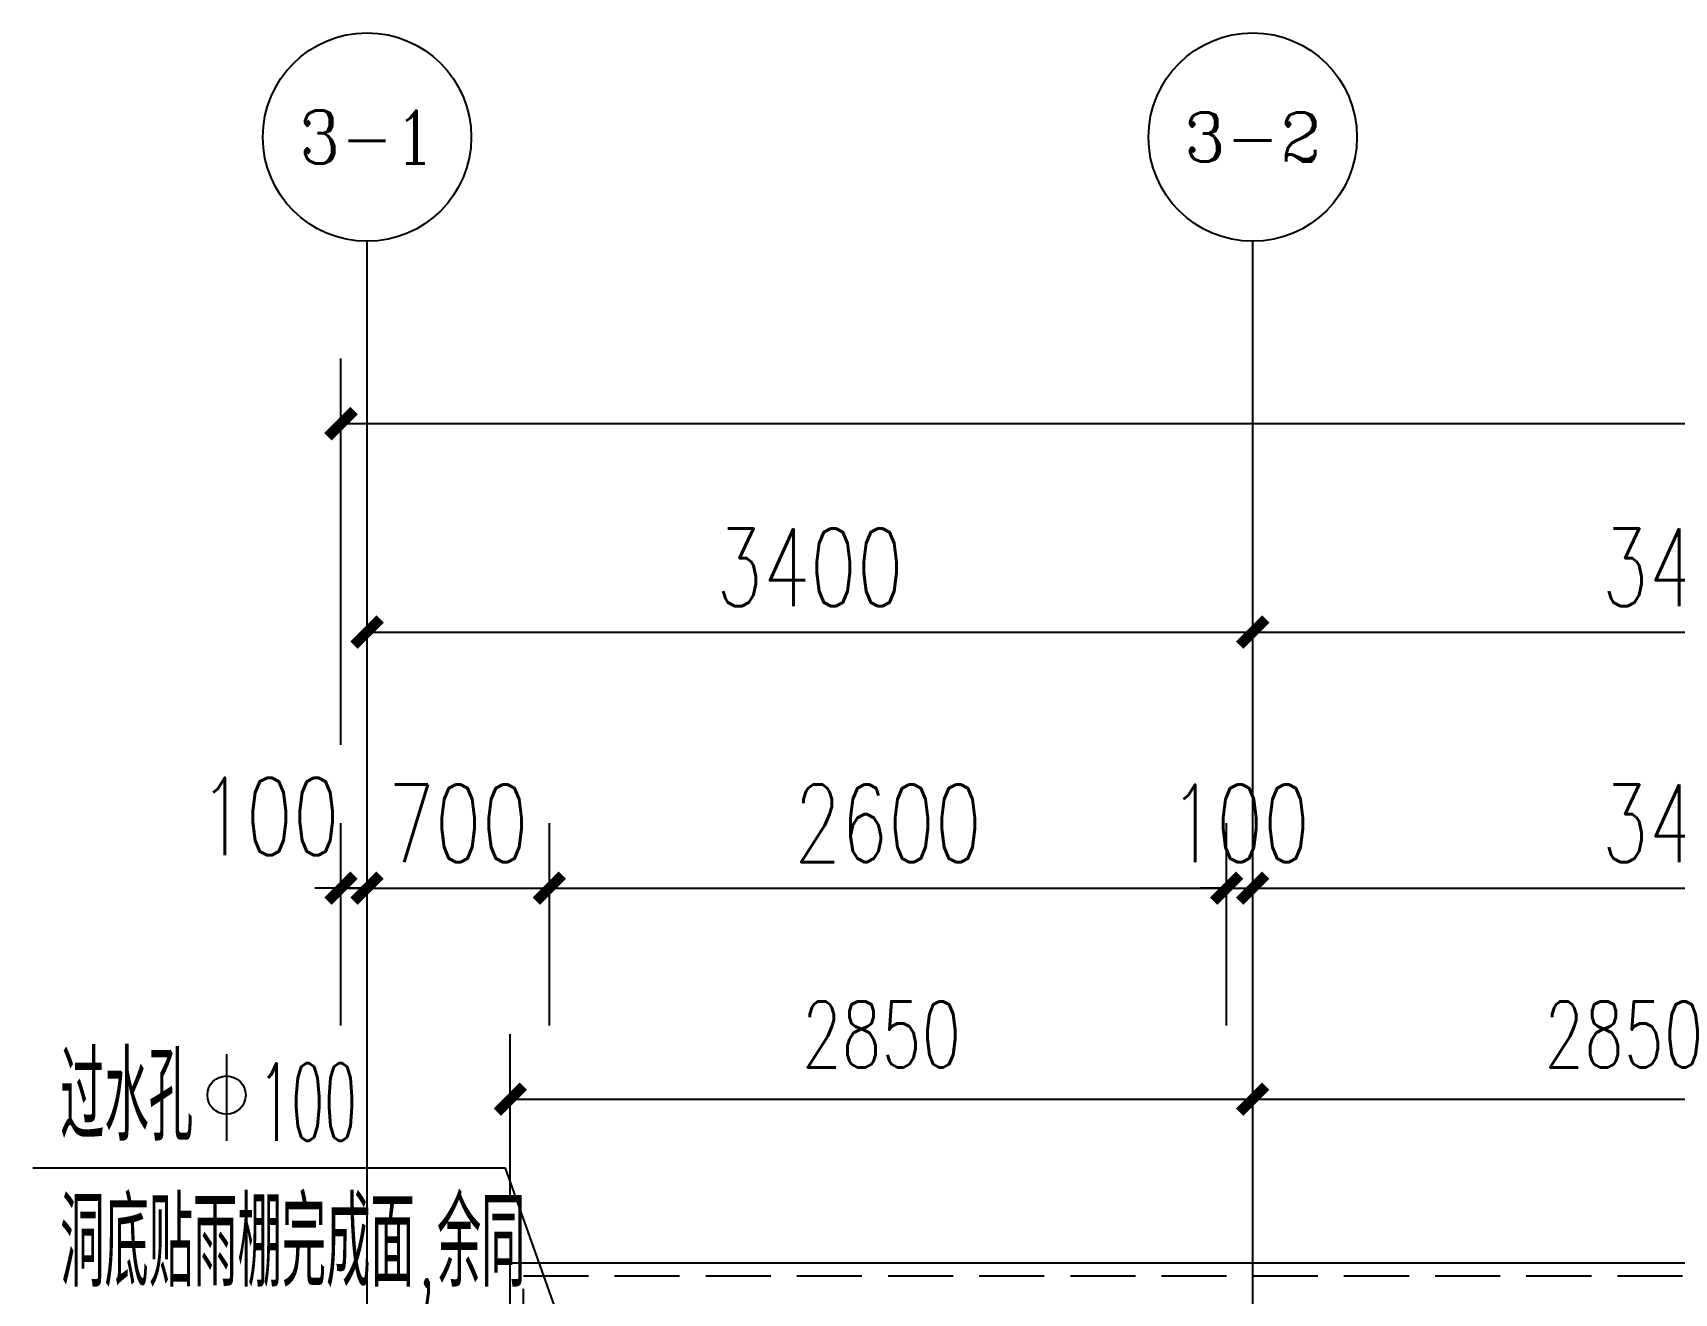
# Model space of a CAD drawing. Extents: x -59851 to 653804, y -249523 to 437614.
# Drawn here: x -45397 to -39096, y 159522 to 164359 of the extents above; entities that cross this region are included whole.
import ezdxf
from ezdxf.enums import TextEntityAlignment as Align

# ---------------------------------------------------------------- set-up
doc = ezdxf.new("R2010")
doc.units = 0
doc.header["$LTSCALE"] = 1000
doc.header["$MEASUREMENT"] = 0
doc.linetypes.add('DASH', pattern=[0.35, 0.25, -0.1])
for name, color, linetype in [('A-第三道尺寸线', 105, 'Continuous'), ('A-雨棚', 153, 'Continuous'), ('AXIS', 3, 'Continuous'), ('AXIS_TEXT', 7, 'Continuous'), ('DIM_LEAD', 3, 'Continuous'), ('DOTE', 16, 'Continuous'), ('PUB_TEXT', 7, 'Continuous')]:
    doc.layers.add(name, color=color, linetype=linetype)
doc.styles.add('_TCH_AXIS', font='COMPLEX', dxfattribs={"bigfont": 'GBCBIG'})
doc.styles.add('_TCH_DIM', font='SIMPLEX.shx', dxfattribs={"width": 0.7, "bigfont": 'GBCBIG.shx'})
doc.styles.add('_TCH_DIM_T3', font='SIMPLEX.shx', dxfattribs={"width": 0.705882, "bigfont": 'GBCBIG.shx'})
doc.styles.add('_TCH_DIM_T3_T3', font='SIMPLEX.shx', dxfattribs={"width": 0.705882, "bigfont": 'GBCBIG.shx'})
doc.styles.add('COMPLEX', font='COMPLEX')
doc.dimstyles.new('_TCH_ARCH&&100', dxfattribs={"dimtxt": 297.5, "dimasz": 100, "dimexe": 250, "dimexo": 300, "dimgap": 100, "dimtad": 1, "dimdec": 0, "dimzin": 0, "dimdsep": 46, "dimtxsty": '_TCH_DIM_T3', "dimblk": 'ARCHTICK', "dimcen": 0.09, "dimclrt": 7, "dimazin": 2, "dimtfac": 1, "dimtdec": 0, "dimtix": 1, "dimtmove": 2, "dimatfit": 3, "dimfxl": 0, "dimtolj": 1, "dimtzin": 0, "dimarcsym": 0})
doc.dimstyles.new('_TCH_ARCH&&100$TCH&&100', dxfattribs={"dimtxt": 252.875, "dimasz": 100, "dimexe": 250, "dimexo": 300, "dimgap": 122.3125, "dimtad": 1, "dimdec": 0, "dimzin": 0, "dimdsep": 46, "dimtxsty": '_TCH_DIM_T3_T3', "dimblk": 'ARCHTICK', "dimcen": 0.09, "dimclrt": 7, "dimazin": 2, "dimtfac": 1, "dimtdec": 0, "dimtix": 1, "dimtmove": 2, "dimatfit": 3, "dimfxl": 0, "dimtolj": 1, "dimtzin": 0, "dimarcsym": 0})

# ---------------------------------------------------------------- blocks, each defined once
blk = doc.blocks.new('zhouxianshouceng0329')
at = {"layer": 'DOTE'}
for p, q in [((-44113.7, 194580), (-44113.7, 218959.5)), ((-40713.7, 194580), (-40713.7, 218959.5))]:
    blk.add_line(p, q, dxfattribs=at)
blk = doc.blocks.new('_ArchTick')
at = {"color": 0, "linetype": 'ByBlock', "const_width": 0.4}
blk.add_lwpolyline([(-0.5, -0.5), (0.5, 0.5)], dxfattribs=at)
blk = doc.blocks.new('*D2772')
at = {"layer": 'A-第三道尺寸线', "color": 0, "lineweight": -2, "transparency": 16777216}
for p, q in [((-44213.7, 160549.5), (-44213.7, 161326.7)), ((-44113.7, 160549.5), (-44113.7, 161326.7)), ((-44213.7, 161076.7), (-44313.7, 161076.7)), ((-44213.7, 161076.7), (-44113.7, 161076.7)), ((-44113.7, 161076.7), (-44013.7, 161076.7))]:
    blk.add_line(p, q, dxfattribs=at)
at = {"layer": 'Defpoints', "color": 0, "transparency": 16777216}
for p in [(-44113.7, 161076.7), (-44213.7, 160249.5), (-44113.7, 160249.5)]:
    blk.add_point(p, dxfattribs=at)
at = {"layer": 'A-第三道尺寸线', "color": 0, "lineweight": -2, "transparency": 16777216, "xscale": 100, "yscale": 100, "zscale": 100}
blk.add_blockref('_ArchTick', (-44213.7, 161076.7), dxfattribs=at)
at = {"layer": 'A-第三道尺寸线', "color": 0, "lineweight": -2, "transparency": 16777216, "xscale": 100, "yscale": 100, "zscale": 100, "rotation": 180}
blk.add_blockref('_ArchTick', (-44113.7, 161076.7), dxfattribs=at)
at = {"layer": 'A-第三道尺寸线', "color": 7, "transparency": 16777216, "insert": (-44488.7, 161351.7), "char_height": 297.5, "attachment_point": 5, "style": '_TCH_DIM_T3'}
blk.add_mtext('\\A1;100', dxfattribs=at)
blk = doc.blocks.new('*D2773')
at = {"layer": 'A-第三道尺寸线', "color": 0, "lineweight": -2, "transparency": 16777216}
for p, q in [((-44113.7, 160549.5), (-44113.7, 161326.7)), ((-43413.7, 160549.5), (-43413.7, 161326.7)), ((-44113.7, 161076.7), (-44213.7, 161076.7)), ((-44113.7, 161076.7), (-43413.7, 161076.7)), ((-43413.7, 161076.7), (-43313.7, 161076.7))]:
    blk.add_line(p, q, dxfattribs=at)
at = {"layer": 'Defpoints', "color": 0, "transparency": 16777216}
for p in [(-43413.7, 161076.7), (-44113.7, 160249.5), (-43413.7, 160249.5)]:
    blk.add_point(p, dxfattribs=at)
at = {"layer": 'A-第三道尺寸线', "color": 0, "lineweight": -2, "transparency": 16777216, "xscale": 100, "yscale": 100, "zscale": 100}
blk.add_blockref('_ArchTick', (-44113.7, 161076.7), dxfattribs=at)
at = {"layer": 'A-第三道尺寸线', "color": 0, "lineweight": -2, "transparency": 16777216, "xscale": 100, "yscale": 100, "zscale": 100, "rotation": 180}
blk.add_blockref('_ArchTick', (-43413.7, 161076.7), dxfattribs=at)
at = {"layer": 'A-第三道尺寸线', "color": 7, "transparency": 16777216, "insert": (-43763.7, 161325.5), "char_height": 297.5, "attachment_point": 5, "style": '_TCH_DIM_T3'}
blk.add_mtext('\\A1;700', dxfattribs=at)
blk = doc.blocks.new('*D2774')
at = {"layer": 'A-第三道尺寸线', "color": 0, "lineweight": -2, "transparency": 16777216}
for p, q in [((-43413.7, 160549.5), (-43413.7, 161326.7)), ((-40813.7, 160549.5), (-40813.7, 161326.7)), ((-43413.7, 161076.7), (-40813.7, 161076.7))]:
    blk.add_line(p, q, dxfattribs=at)
at = {"layer": 'Defpoints', "color": 0, "transparency": 16777216}
for p in [(-40813.7, 161076.7), (-43413.7, 160249.5), (-40813.7, 160249.5)]:
    blk.add_point(p, dxfattribs=at)
at = {"layer": 'A-第三道尺寸线', "color": 0, "lineweight": -2, "transparency": 16777216, "xscale": 100, "yscale": 100, "zscale": 100, "rotation": 180}
blk.add_blockref('_ArchTick', (-43413.7, 161076.7), dxfattribs=at)
at = {"layer": 'A-第三道尺寸线', "color": 0, "lineweight": -2, "transparency": 16777216, "xscale": 100, "yscale": 100, "zscale": 100}
blk.add_blockref('_ArchTick', (-40813.7, 161076.7), dxfattribs=at)
at = {"layer": 'A-第三道尺寸线', "color": 7, "transparency": 16777216, "insert": (-42113.7, 161325.5), "char_height": 297.5, "attachment_point": 5, "style": '_TCH_DIM_T3'}
blk.add_mtext('\\A1;2600', dxfattribs=at)
blk = doc.blocks.new('*D2775')
at = {"layer": 'A-第三道尺寸线', "color": 0, "lineweight": -2, "transparency": 16777216}
for p, q in [((-40813.7, 160549.5), (-40813.7, 161326.7)), ((-40713.7, 160549.5), (-40713.7, 161326.7)), ((-40813.7, 161076.7), (-40913.7, 161076.7)), ((-40813.7, 161076.7), (-40713.7, 161076.7)), ((-40713.7, 161076.7), (-40613.7, 161076.7))]:
    blk.add_line(p, q, dxfattribs=at)
at = {"layer": 'Defpoints', "color": 0, "transparency": 16777216}
for p in [(-40713.7, 161076.7), (-40813.7, 160249.5), (-40713.7, 160249.5)]:
    blk.add_point(p, dxfattribs=at)
at = {"layer": 'A-第三道尺寸线', "color": 0, "lineweight": -2, "transparency": 16777216, "xscale": 100, "yscale": 100, "zscale": 100}
blk.add_blockref('_ArchTick', (-40813.7, 161076.7), dxfattribs=at)
at = {"layer": 'A-第三道尺寸线', "color": 0, "lineweight": -2, "transparency": 16777216, "xscale": 100, "yscale": 100, "zscale": 100, "rotation": 180}
blk.add_blockref('_ArchTick', (-40713.7, 161076.7), dxfattribs=at)
at = {"layer": 'A-第三道尺寸线', "color": 7, "transparency": 16777216, "insert": (-40763.7, 161325.5), "char_height": 297.5, "attachment_point": 5, "style": '_TCH_DIM_T3'}
blk.add_mtext('\\A1;100', dxfattribs=at)
blk = doc.blocks.new('*D2776')
at = {"layer": 'A-第三道尺寸线', "color": 0, "lineweight": -2, "transparency": 16777216}
for p, q in [((-40713.7, 160549.5), (-40713.7, 161326.7)), ((-37313.7, 160549.5), (-37313.7, 161326.7)), ((-40713.7, 161076.7), (-37313.7, 161076.7))]:
    blk.add_line(p, q, dxfattribs=at)
at = {"layer": 'Defpoints', "color": 0, "transparency": 16777216}
for p in [(-37313.7, 161076.7), (-40713.7, 160249.5), (-37313.7, 160249.5)]:
    blk.add_point(p, dxfattribs=at)
at = {"layer": 'A-第三道尺寸线', "color": 0, "lineweight": -2, "transparency": 16777216, "xscale": 100, "yscale": 100, "zscale": 100, "rotation": 180}
blk.add_blockref('_ArchTick', (-40713.7, 161076.7), dxfattribs=at)
at = {"layer": 'A-第三道尺寸线', "color": 0, "lineweight": -2, "transparency": 16777216, "xscale": 100, "yscale": 100, "zscale": 100}
blk.add_blockref('_ArchTick', (-37313.7, 161076.7), dxfattribs=at)
at = {"layer": 'A-第三道尺寸线', "color": 7, "transparency": 16777216, "insert": (-39013.7, 161325.5), "char_height": 297.5, "attachment_point": 5, "style": '_TCH_DIM_T3'}
blk.add_mtext('\\A1;3400', dxfattribs=at)
blk = doc.blocks.new('*D2978')
at = {"layer": 'AXIS', "color": 0, "lineweight": -2, "transparency": 16777216}
for p, q in [((-44113.7, 159859.5), (-44113.7, 162309.5)), ((-40713.7, 159859.5), (-40713.7, 162309.5)), ((-44113.7, 162059.5), (-40713.7, 162059.5))]:
    blk.add_line(p, q, dxfattribs=at)
at = {"layer": 'Defpoints', "color": 0, "transparency": 16777216}
for p in [(-40713.7, 162059.5), (-44113.7, 159559.5), (-40713.7, 159559.5)]:
    blk.add_point(p, dxfattribs=at)
at = {"layer": 'AXIS', "color": 0, "lineweight": -2, "transparency": 16777216, "xscale": 100, "yscale": 100, "zscale": 100, "rotation": 180}
blk.add_blockref('_ArchTick', (-44113.7, 162059.5), dxfattribs=at)
at = {"layer": 'AXIS', "color": 0, "lineweight": -2, "transparency": 16777216, "xscale": 100, "yscale": 100, "zscale": 100}
blk.add_blockref('_ArchTick', (-40713.7, 162059.5), dxfattribs=at)
at = {"layer": 'AXIS', "color": 7, "transparency": 16777216, "insert": (-42413.7, 162308.2), "char_height": 297.5, "attachment_point": 5, "style": '_TCH_DIM_T3'}
blk.add_mtext('\\A1;3400', dxfattribs=at)
blk = doc.blocks.new('*D2979')
at = {"layer": 'AXIS', "color": 0, "lineweight": -2, "transparency": 16777216}
for p, q in [((-40713.7, 159859.5), (-40713.7, 162309.5)), ((-37313.7, 159859.5), (-37313.7, 162309.5)), ((-40713.7, 162059.5), (-37313.7, 162059.5))]:
    blk.add_line(p, q, dxfattribs=at)
at = {"layer": 'Defpoints', "color": 0, "transparency": 16777216}
for p in [(-37313.7, 162059.5), (-40713.7, 159559.5), (-37313.7, 159559.5)]:
    blk.add_point(p, dxfattribs=at)
at = {"layer": 'AXIS', "color": 0, "lineweight": -2, "transparency": 16777216, "xscale": 100, "yscale": 100, "zscale": 100, "rotation": 180}
blk.add_blockref('_ArchTick', (-40713.7, 162059.5), dxfattribs=at)
at = {"layer": 'AXIS', "color": 0, "lineweight": -2, "transparency": 16777216, "xscale": 100, "yscale": 100, "zscale": 100}
blk.add_blockref('_ArchTick', (-37313.7, 162059.5), dxfattribs=at)
at = {"layer": 'AXIS', "color": 7, "transparency": 16777216, "insert": (-39013.7, 162308.2), "char_height": 297.5, "attachment_point": 5, "style": '_TCH_DIM_T3'}
blk.add_mtext('\\A1;3400', dxfattribs=at)
blk = doc.blocks.new('*D2999')
at = {"layer": 'AXIS', "color": 0, "lineweight": -2, "transparency": 16777216}
for p, q in [((-44213.7, 161626.7), (-44213.7, 163109.5)), ((3986.3, 161626.7), (3986.3, 163109.5)), ((-44213.7, 162859.5), (3986.3, 162859.5))]:
    blk.add_line(p, q, dxfattribs=at)
at = {"layer": 'Defpoints', "color": 0, "transparency": 16777216}
for p in [(3986.3, 162859.5), (-44213.7, 161326.7), (3986.3, 161326.7)]:
    blk.add_point(p, dxfattribs=at)
at = {"layer": 'AXIS', "color": 0, "lineweight": -2, "transparency": 16777216, "xscale": 100, "yscale": 100, "zscale": 100, "rotation": 180}
blk.add_blockref('_ArchTick', (-44213.7, 162859.5), dxfattribs=at)
at = {"layer": 'AXIS', "color": 0, "lineweight": -2, "transparency": 16777216, "xscale": 100, "yscale": 100, "zscale": 100}
blk.add_blockref('_ArchTick', (3986.3, 162859.5), dxfattribs=at)
at = {"layer": 'AXIS', "color": 7, "transparency": 16777216, "insert": (-20113.7, 163108.2), "char_height": 297.5, "attachment_point": 5, "style": '_TCH_DIM_T3'}
blk.add_mtext('\\A1;48200', dxfattribs=at)
blk = doc.blocks.new('_AXISO')
blk.add_circle((0, 0), 0.5)
at = {"layer": 'AXIS_TEXT', "style": 'COMPLEX', "width": 1.041667}
blk.add_attdef('A', text='', height=0.56, dxfattribs=at).set_placement((-0.25, -0.28), (0.25, -0.28), align=Align.FIT)
blk = doc.blocks.new('*D3570')
at = {"layer": 'A-第三道尺寸线', "color": 0, "lineweight": -2, "transparency": 16777216}
for p, q in [((-43563.7, 159888.3), (-43563.7, 160516.5)), ((-40713.7, 159888.3), (-40713.7, 160516.5)), ((-43563.7, 160266.5), (-40713.7, 160266.5))]:
    blk.add_line(p, q, dxfattribs=at)
at = {"layer": 'Defpoints', "color": 0, "transparency": 16777216}
for p in [(-40713.7, 160266.5), (-43563.7, 159588.3), (-40713.7, 159588.3)]:
    blk.add_point(p, dxfattribs=at)
at = {"layer": 'A-第三道尺寸线', "color": 0, "lineweight": -2, "transparency": 16777216, "xscale": 100, "yscale": 100, "zscale": 100, "rotation": 180}
blk.add_blockref('_ArchTick', (-43563.7, 160266.5), dxfattribs=at)
at = {"layer": 'A-第三道尺寸线', "color": 0, "lineweight": -2, "transparency": 16777216, "xscale": 100, "yscale": 100, "zscale": 100}
blk.add_blockref('_ArchTick', (-40713.7, 160266.5), dxfattribs=at)
at = {"layer": 'A-第三道尺寸线', "color": 7, "transparency": 16777216, "insert": (-42138.7, 160515.2), "char_height": 252.88, "attachment_point": 5, "style": '_TCH_DIM_T3_T3'}
blk.add_mtext('\\A1;2850', dxfattribs=at)
blk = doc.blocks.new('*D3571')
at = {"layer": 'A-第三道尺寸线', "color": 0, "lineweight": -2, "transparency": 16777216}
for p, q in [((-40713.7, 159888.3), (-40713.7, 160516.5)), ((-37863.7, 159888.3), (-37863.7, 160516.5)), ((-40713.7, 160266.5), (-37863.7, 160266.5))]:
    blk.add_line(p, q, dxfattribs=at)
at = {"layer": 'Defpoints', "color": 0, "transparency": 16777216}
for p in [(-37863.7, 160266.5), (-40713.7, 159588.3), (-37863.7, 159588.3)]:
    blk.add_point(p, dxfattribs=at)
at = {"layer": 'A-第三道尺寸线', "color": 0, "lineweight": -2, "transparency": 16777216, "xscale": 100, "yscale": 100, "zscale": 100, "rotation": 180}
blk.add_blockref('_ArchTick', (-40713.7, 160266.5), dxfattribs=at)
at = {"layer": 'A-第三道尺寸线', "color": 0, "lineweight": -2, "transparency": 16777216, "xscale": 100, "yscale": 100, "zscale": 100}
blk.add_blockref('_ArchTick', (-37863.7, 160266.5), dxfattribs=at)
at = {"layer": 'A-第三道尺寸线', "color": 7, "transparency": 16777216, "insert": (-39288.7, 160515.2), "char_height": 252.88, "attachment_point": 5, "style": '_TCH_DIM_T3_T3'}
blk.add_mtext('\\A1;2850', dxfattribs=at)

msp = doc.modelspace()

# ---------------------------------------------------------------- linework, layer by layer
at = {"layer": 'A-雨棚'}
msp.add_lwpolyline([(-43563.7, 158588.3), (-43563.7, 159638.3), (-37863.7, 159638.3), (-37863.7, 158588.3)], dxfattribs=at)
at = {"layer": 'A-雨棚', "linetype": 'DASH'}
msp.add_lwpolyline([(-43513.7, 158588.3), (-43513.7, 159588.3), (-37913.7, 159588.3), (-37913.7, 158588.3)], dxfattribs=at)
at = {"layer": 'AXIS'}
for p, q in [((-44113.7, 159559.5), (-44113.7, 163559.5)), ((-40713.7, 159559.5), (-40713.7, 163559.5))]:
    msp.add_line(p, q, dxfattribs=at)
at = {"layer": 'DIM_LEAD'}
for p, q in [((-43582.6, 160002.3), (-45396.7, 160002.3)), ((-43113.7, 158688.3), (-43582.6, 160002.3))]:
    msp.add_line(p, q, dxfattribs=at)
at = {"layer": 'PUB_TEXT'}
msp.add_line((-44653.1, 160439.8), (-44653.1, 160107.3), dxfattribs=at)
msp.add_circle((-44653.1, 160282.3), 73.5, dxfattribs=at)

# ---------------------------------------------------------------- block references
msp.add_blockref('zhouxianshouceng0329', (0, -59400))
at = {"layer": 'AXIS'}
ref = msp.add_blockref('_AXISO', (-44113.7, 163959.5), dxfattribs=dict(at, xscale=800, yscale=800, zscale=800))
ref.add_attrib('A', '3-1', dxfattribs={"layer": 'AXIS_TEXT', "height": 202.97, "style": '_TCH_AXIS'}).set_placement((-44374.7, 163858), (-43852.7, 163858), align=Align.FIT)
ref = msp.add_blockref('_AXISO', (-40713.7, 163959.5), dxfattribs=dict(at, xscale=800, yscale=800, zscale=800))
ref.add_attrib('A', '3-2', dxfattribs={"layer": 'AXIS_TEXT', "height": 187.78, "style": '_TCH_AXIS'}).set_placement((-40977.5, 163865.6), (-40449.9, 163865.6), align=Align.FIT)

# ---------------------------------------------------------------- texts
at = {"layer": 'PUB_TEXT', "style": '_TCH_DIM'}
for s, height, width, p in [('过水孔', 337.59, 0.7, (-45291.7, 160107.3)), ('100', 297.5, 0.494118, (-44530.6, 160107.3)), ('洞底贴雨棚完成面', 337.59, 0.7, (-45291.7, 159547.3)), ('余同', 337.59, 0.7, (-43845.5, 159547.3)), (',', 297.5, 0.494118, (-43915.5, 159547.3))]:
    msp.add_text(s, height=height, dxfattribs=dict(at, width=width)).set_placement(p)

# ---------------------------------------------------------------- dimensions: what is measured, and where the dimension line sits
at = {"layer": 'A-第三道尺寸线'}
dim = msp.add_linear_dim(base=(-44113.7, 161076.7), p1=(-44213.7, 160249.5), p2=(-44113.7, 160249.5), angle=0, dimstyle='_TCH_ARCH&&100', dxfattribs=at)
dim.commit()
dim.dimension.update_dxf_attribs({"geometry": '*D2772', "text_midpoint": (-44488.7, 161351.7), "dimtype": 161})
for p1, p2, distance, dimstyle, picture, middle in [((-44113.7, 160249.5), (-43413.7, 160249.5), 827.2, '_TCH_ARCH&&100', '*D2773', (-43763.7, 161325.5)), ((-43413.7, 160249.5), (-40813.7, 160249.5), 827.2, '_TCH_ARCH&&100', '*D2774', (-42113.7, 161325.5)), ((-40813.7, 160249.5), (-40713.7, 160249.5), 827.2, '_TCH_ARCH&&100', '*D2775', (-40763.7, 161325.5)), ((-40713.7, 160249.5), (-37313.7, 160249.5), 827.2, '_TCH_ARCH&&100', '*D2776', (-39013.7, 161325.5)), ((-43563.7, 159588.3), (-40713.7, 159588.3), 678.2, '_TCH_ARCH&&100$TCH&&100', '*D3570', (-42138.7, 160515.2)), ((-40713.7, 159588.3), (-37863.7, 159588.3), 678.2, '_TCH_ARCH&&100$TCH&&100', '*D3571', (-39288.7, 160515.2))]:
    dim = msp.add_aligned_dim(p1=p1, p2=p2, distance=distance, dimstyle=dimstyle, dxfattribs=at)
    dim.commit()
    dim.dimension.update_dxf_attribs({"geometry": picture, "text_midpoint": middle})
at = {"layer": 'AXIS'}
for p1, p2, distance, picture, middle in [((-44213.7, 161326.7), (3986.3, 161326.7), 1532.8, '*D2999', (-20113.7, 163108.2)), ((-44113.7, 159559.5), (-40713.7, 159559.5), 2500, '*D2978', (-42413.7, 162308.2)), ((-40713.7, 159559.5), (-37313.7, 159559.5), 2500, '*D2979', (-39013.7, 162308.2))]:
    dim = msp.add_aligned_dim(p1=p1, p2=p2, distance=distance, dimstyle='_TCH_ARCH&&100', dxfattribs=at)
    dim.commit()
    dim.dimension.update_dxf_attribs({"geometry": picture, "text_midpoint": middle})

doc.saveas('drawing.dxf')
